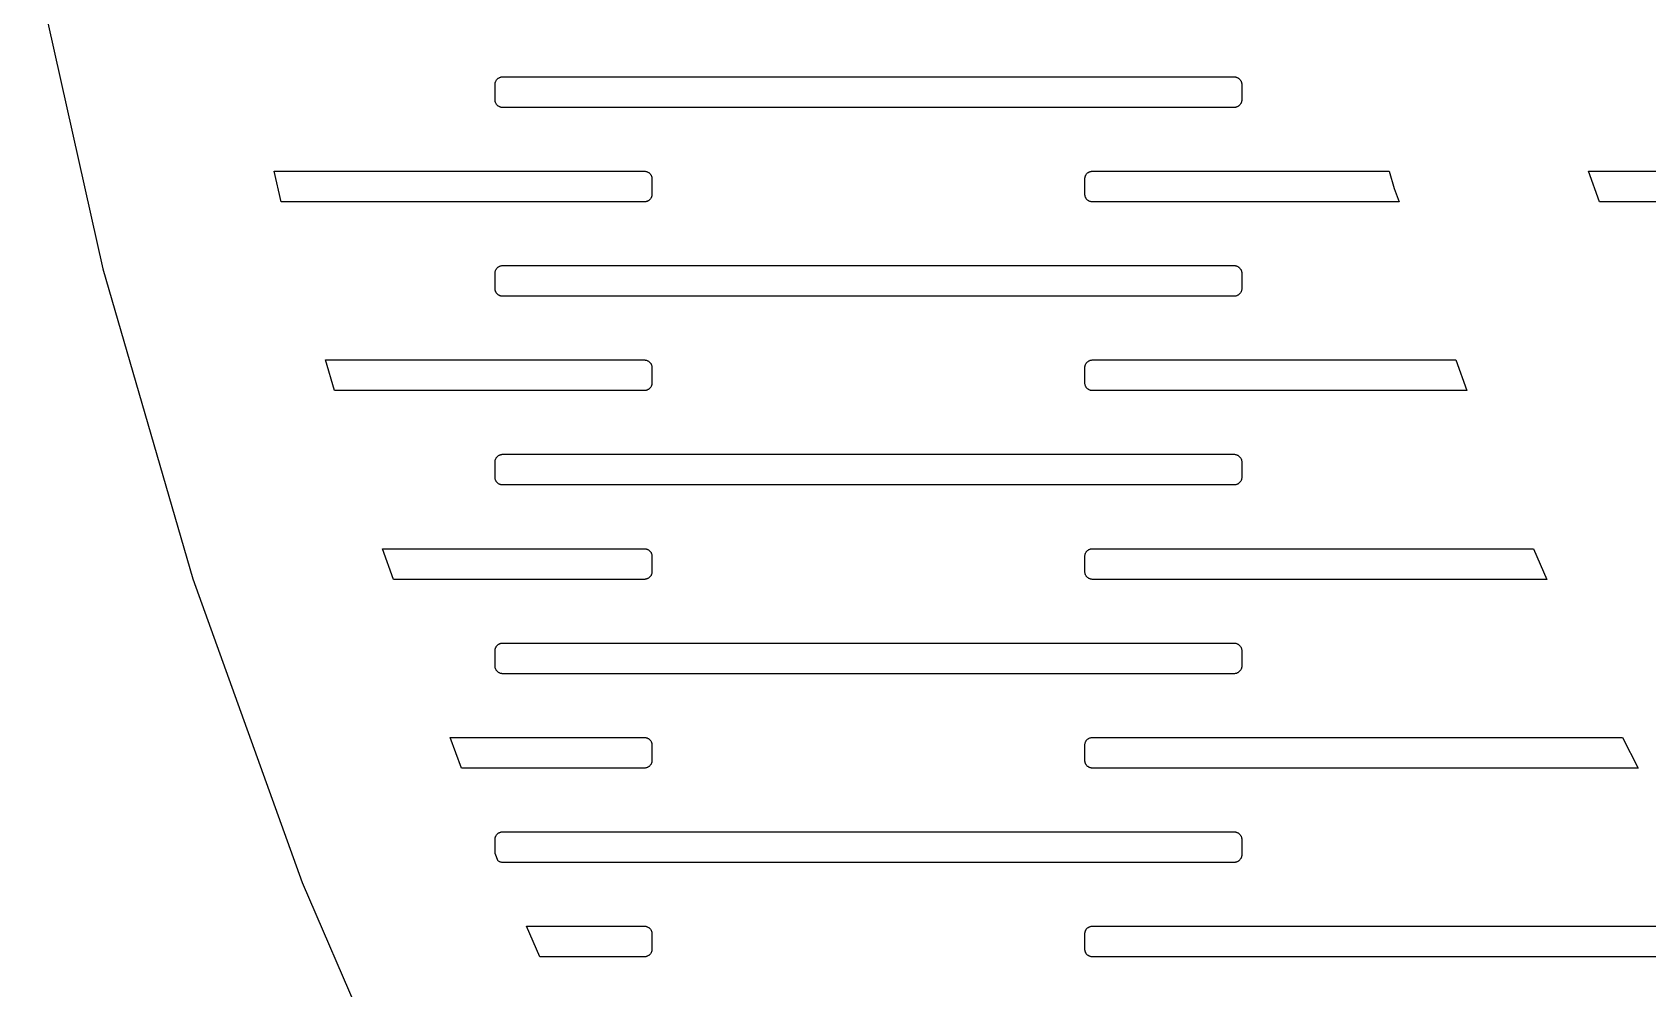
# Model space of a CAD drawing. Header units: metres. Extents: x -218 to 218, y -218 to 218.
# Drawn here: x -213.9 to -145.5, y -84.7 to -44.1 of the extents above; entities that cross this region are included whole.
import ezdxf

# ---------------------------------------------------------------- set-up
doc = ezdxf.new("R2010")
doc.units = ezdxf.units.M

msp = doc.modelspace()

# ---------------------------------------------------------------- linework, layer by layer
for p, q in [((-213.939, -40.8111), (-210.955, -54.164)), ((-194.322, -46.3268), (-194.32, -46.3065)), ((-194.322, -46.3472), (-194.322, -46.3268)), ((-194.322, -46.9972), (-194.322, -46.3472)), ((-194.32, -46.3065), (-194.316, -46.2863)), ((-194.316, -46.2863), (-194.312, -46.2664)), ((-194.312, -46.2664), (-194.306, -46.2468)), ((-194.306, -46.2468), (-194.299, -46.2276)), ((-194.299, -46.2276), (-194.291, -46.2088)), ((-194.291, -46.2088), (-194.282, -46.1906)), ((-194.282, -46.1906), (-194.272, -46.173)), ((-194.272, -46.173), (-194.26, -46.1562)), ((-194.26, -46.1562), (-194.248, -46.14)), ((-194.248, -46.14), (-194.234, -46.1247)), ((-194.234, -46.1247), (-194.22, -46.1103)), ((-194.22, -46.1103), (-194.204, -46.0968)), ((-194.204, -46.0968), (-194.188, -46.0843)), ((-194.188, -46.0843), (-194.171, -46.0728)), ((-194.171, -46.0728), (-194.154, -46.0624)), ((-194.154, -46.0624), (-194.136, -46.0531)), ((-194.136, -46.0531), (-194.117, -46.045)), ((-194.117, -46.045), (-194.098, -46.0381)), ((-194.098, -46.0381), (-194.078, -46.0324)), ((-194.078, -46.0324), (-194.058, -46.028)), ((-194.058, -46.028), (-194.038, -46.0248)), ((-194.038, -46.0248), (-194.018, -46.0228)), ((-194.018, -46.0228), (-193.997, -46.0222)), ((-193.997, -46.0222), (-162.997, -46.0222)), ((-162.997, -46.0222), (-162.977, -46.0228)), ((-162.977, -46.0228), (-162.956, -46.0248)), ((-162.956, -46.0248), (-162.936, -46.028)), ((-162.936, -46.028), (-162.916, -46.0324)), ((-162.916, -46.0324), (-162.897, -46.0381)), ((-162.897, -46.0381), (-162.878, -46.045)), ((-162.878, -46.045), (-162.859, -46.0531)), ((-162.859, -46.0531), (-162.841, -46.0624)), ((-162.841, -46.0624), (-162.823, -46.0728)), ((-162.823, -46.0728), (-162.806, -46.0843)), ((-162.806, -46.0843), (-162.79, -46.0968)), ((-162.79, -46.0968), (-162.775, -46.1103)), ((-162.775, -46.1103), (-162.76, -46.1247)), ((-162.76, -46.1247), (-162.747, -46.14)), ((-162.747, -46.14), (-162.734, -46.1562)), ((-162.734, -46.1562), (-162.723, -46.173)), ((-162.723, -46.173), (-162.712, -46.1906)), ((-162.712, -46.1906), (-162.703, -46.2088)), ((-162.703, -46.2088), (-162.695, -46.2276)), ((-162.695, -46.2276), (-162.688, -46.2468)), ((-162.688, -46.2468), (-162.682, -46.2664)), ((-162.682, -46.2664), (-162.678, -46.2863)), ((-162.678, -46.2863), (-162.675, -46.3065)), ((-162.675, -46.3065), (-162.673, -46.3268)), ((-162.673, -46.3268), (-162.672, -46.3472)), ((-162.672, -46.3472), (-162.672, -46.9972)), ((-194.322, -47.0176), (-194.322, -46.9972)), ((-194.32, -47.0379), (-194.322, -47.0176)), ((-194.316, -47.0581), (-194.32, -47.0379)), ((-194.312, -47.078), (-194.316, -47.0581)), ((-194.306, -47.0976), (-194.312, -47.078)), ((-194.299, -47.1168), (-194.306, -47.0976)), ((-194.291, -47.1356), (-194.299, -47.1168)), ((-194.282, -47.1538), (-194.291, -47.1356)), ((-194.272, -47.1713), (-194.282, -47.1538)), ((-194.26, -47.1882), (-194.272, -47.1713)), ((-194.248, -47.2044), (-194.26, -47.1882)), ((-194.234, -47.2197), (-194.248, -47.2044)), ((-194.22, -47.2341), (-194.234, -47.2197)), ((-194.204, -47.2476), (-194.22, -47.2341)), ((-194.188, -47.2601), (-194.204, -47.2476)), ((-162.79, -47.2476), (-162.806, -47.2601)), ((-162.775, -47.2341), (-162.79, -47.2476)), ((-162.76, -47.2197), (-162.775, -47.2341)), ((-162.747, -47.2044), (-162.76, -47.2197)), ((-162.734, -47.1882), (-162.747, -47.2044)), ((-162.723, -47.1713), (-162.734, -47.1882)), ((-162.712, -47.1538), (-162.723, -47.1713)), ((-162.703, -47.1356), (-162.712, -47.1538)), ((-162.695, -47.1168), (-162.703, -47.1356)), ((-162.688, -47.0976), (-162.695, -47.1168)), ((-162.682, -47.078), (-162.688, -47.0976)), ((-162.678, -47.0581), (-162.682, -47.078)), ((-162.675, -47.0379), (-162.678, -47.0581)), ((-162.673, -47.0176), (-162.675, -47.0379)), ((-162.672, -46.9972), (-162.673, -47.0176)), ((-194.171, -47.2716), (-194.188, -47.2601)), ((-194.154, -47.282), (-194.171, -47.2716)), ((-194.136, -47.2913), (-194.154, -47.282)), ((-194.117, -47.2994), (-194.136, -47.2913)), ((-194.098, -47.3063), (-194.117, -47.2994)), ((-194.078, -47.312), (-194.098, -47.3063)), ((-194.058, -47.3164), (-194.078, -47.312)), ((-194.038, -47.3196), (-194.058, -47.3164)), ((-194.018, -47.3215), (-194.038, -47.3196)), ((-193.997, -47.3222), (-194.018, -47.3215)), ((-162.997, -47.3222), (-193.997, -47.3222)), ((-162.977, -47.3215), (-162.997, -47.3222)), ((-162.956, -47.3196), (-162.977, -47.3215)), ((-162.936, -47.3164), (-162.956, -47.3196)), ((-162.916, -47.312), (-162.936, -47.3164)), ((-162.897, -47.3063), (-162.916, -47.312)), ((-162.878, -47.2994), (-162.897, -47.3063)), ((-162.859, -47.2913), (-162.878, -47.2994)), ((-162.841, -47.282), (-162.859, -47.2913)), ((-162.823, -47.2716), (-162.841, -47.282)), ((-162.806, -47.2601), (-162.823, -47.2716)), ((-203.397, -51.3222), (-203.687, -50.0222)), ((-203.687, -50.0222), (-187.997, -50.0222)), ((-187.997, -50.0222), (-187.977, -50.0228)), ((-187.977, -50.0228), (-187.956, -50.0248)), ((-187.956, -50.0248), (-187.936, -50.028)), ((-187.936, -50.028), (-187.916, -50.0324)), ((-187.916, -50.0324), (-187.897, -50.0381)), ((-187.897, -50.0381), (-187.878, -50.045)), ((-187.878, -50.045), (-187.859, -50.0531)), ((-187.859, -50.0531), (-187.841, -50.0624)), ((-187.841, -50.0624), (-187.823, -50.0728)), ((-187.823, -50.0728), (-187.806, -50.0843)), ((-187.806, -50.0843), (-187.79, -50.0968)), ((-187.79, -50.0968), (-187.775, -50.1103)), ((-187.775, -50.1103), (-187.76, -50.1247)), ((-187.76, -50.1247), (-187.747, -50.14)), ((-187.747, -50.14), (-187.734, -50.1562)), ((-187.734, -50.1562), (-187.723, -50.173)), ((-187.723, -50.173), (-187.712, -50.1906)), ((-187.712, -50.1906), (-187.703, -50.2088)), ((-187.703, -50.2088), (-187.695, -50.2276)), ((-187.695, -50.2276), (-187.688, -50.2468)), ((-187.688, -50.2468), (-187.682, -50.2664)), ((-187.682, -50.2664), (-187.678, -50.2863)), ((-187.678, -50.2863), (-187.675, -50.3065)), ((-187.675, -50.3065), (-187.673, -50.3268)), ((-187.673, -50.3268), (-187.672, -50.3472)), ((-187.672, -50.3472), (-187.672, -50.9972)), ((-169.322, -50.3268), (-169.32, -50.3065)), ((-169.322, -50.3472), (-169.322, -50.3268)), ((-169.322, -50.9972), (-169.322, -50.3472)), ((-169.32, -50.3065), (-169.316, -50.2863)), ((-169.316, -50.2863), (-169.312, -50.2664)), ((-169.312, -50.2664), (-169.306, -50.2468)), ((-169.306, -50.2468), (-169.299, -50.2276)), ((-169.299, -50.2276), (-169.291, -50.2088)), ((-169.291, -50.2088), (-169.282, -50.1906)), ((-169.282, -50.1906), (-169.272, -50.173)), ((-169.272, -50.173), (-169.26, -50.1562)), ((-169.26, -50.1562), (-169.248, -50.14)), ((-169.248, -50.14), (-169.234, -50.1247)), ((-169.234, -50.1247), (-169.22, -50.1103)), ((-169.22, -50.1103), (-169.204, -50.0968)), ((-169.204, -50.0968), (-169.188, -50.0843)), ((-169.188, -50.0843), (-169.171, -50.0728)), ((-169.171, -50.0728), (-169.154, -50.0624)), ((-169.154, -50.0624), (-169.136, -50.0531)), ((-169.136, -50.0531), (-169.117, -50.045)), ((-169.117, -50.045), (-169.098, -50.0381)), ((-169.098, -50.0381), (-169.078, -50.0324)), ((-169.078, -50.0324), (-169.058, -50.028)), ((-169.058, -50.028), (-169.038, -50.0248)), ((-169.038, -50.0248), (-169.018, -50.0228)), ((-169.018, -50.0228), (-168.997, -50.0222)), ((-168.997, -50.0222), (-156.422, -50.0222)), ((-156.422, -50.0222), (-156.209, -50.7554)), ((-147.507, -51.3222), (-147.975, -50.0222)), ((-147.975, -50.0222), (-137.997, -50.0222)), ((-187.997, -51.3222), (-203.397, -51.3222)), ((-187.977, -51.3215), (-187.997, -51.3222)), ((-187.956, -51.3196), (-187.977, -51.3215)), ((-187.936, -51.3164), (-187.956, -51.3196)), ((-187.916, -51.312), (-187.936, -51.3164)), ((-187.897, -51.3063), (-187.916, -51.312)), ((-187.878, -51.2994), (-187.897, -51.3063)), ((-187.859, -51.2913), (-187.878, -51.2994)), ((-187.841, -51.282), (-187.859, -51.2913)), ((-187.823, -51.2716), (-187.841, -51.282)), ((-187.806, -51.2601), (-187.823, -51.2716)), ((-187.79, -51.2476), (-187.806, -51.2601)), ((-187.775, -51.2341), (-187.79, -51.2476)), ((-187.76, -51.2197), (-187.775, -51.2341)), ((-187.747, -51.2044), (-187.76, -51.2197)), ((-187.734, -51.1882), (-187.747, -51.2044)), ((-187.723, -51.1713), (-187.734, -51.1882)), ((-187.712, -51.1538), (-187.723, -51.1713)), ((-187.703, -51.1356), (-187.712, -51.1538)), ((-187.695, -51.1168), (-187.703, -51.1356)), ((-187.688, -51.0976), (-187.695, -51.1168)), ((-187.682, -51.078), (-187.688, -51.0976)), ((-187.678, -51.0581), (-187.682, -51.078)), ((-187.675, -51.0379), (-187.678, -51.0581)), ((-187.673, -51.0176), (-187.675, -51.0379)), ((-187.672, -50.9972), (-187.673, -51.0176)), ((-169.322, -51.0176), (-169.322, -50.9972)), ((-169.32, -51.0379), (-169.322, -51.0176)), ((-169.316, -51.0581), (-169.32, -51.0379)), ((-169.312, -51.078), (-169.316, -51.0581)), ((-169.306, -51.0976), (-169.312, -51.078)), ((-169.299, -51.1168), (-169.306, -51.0976)), ((-169.291, -51.1356), (-169.299, -51.1168)), ((-169.282, -51.1538), (-169.291, -51.1356)), ((-169.272, -51.1713), (-169.282, -51.1538)), ((-169.26, -51.1882), (-169.272, -51.1713)), ((-169.248, -51.2044), (-169.26, -51.1882)), ((-169.234, -51.2197), (-169.248, -51.2044)), ((-169.22, -51.2341), (-169.234, -51.2197)), ((-169.204, -51.2476), (-169.22, -51.2341)), ((-169.188, -51.2601), (-169.204, -51.2476)), ((-169.171, -51.2716), (-169.188, -51.2601)), ((-169.154, -51.282), (-169.171, -51.2716)), ((-169.136, -51.2913), (-169.154, -51.282)), ((-169.117, -51.2994), (-169.136, -51.2913)), ((-169.098, -51.3063), (-169.117, -51.2994)), ((-169.078, -51.312), (-169.098, -51.3063)), ((-169.058, -51.3164), (-169.078, -51.312)), ((-169.038, -51.3196), (-169.058, -51.3164)), ((-169.018, -51.3215), (-169.038, -51.3196)), ((-168.997, -51.3222), (-169.018, -51.3215)), ((-156.005, -51.3222), (-168.997, -51.3222)), ((-156.209, -50.7554), (-156.005, -51.3222)), ((-137.997, -51.3222), (-147.507, -51.3222)), ((-194.204, -54.0968), (-194.188, -54.0843)), ((-194.188, -54.0843), (-194.171, -54.0728)), ((-194.171, -54.0728), (-194.154, -54.0624)), ((-194.154, -54.0624), (-194.136, -54.0531)), ((-194.136, -54.0531), (-194.117, -54.045)), ((-194.117, -54.045), (-194.098, -54.0381)), ((-194.098, -54.0381), (-194.078, -54.0324)), ((-194.078, -54.0324), (-194.058, -54.028)), ((-194.058, -54.028), (-194.038, -54.0248)), ((-194.038, -54.0248), (-194.018, -54.0228)), ((-194.018, -54.0228), (-193.997, -54.0222)), ((-193.997, -54.0222), (-162.997, -54.0222)), ((-162.997, -54.0222), (-162.977, -54.0228)), ((-162.977, -54.0228), (-162.956, -54.0248)), ((-162.956, -54.0248), (-162.936, -54.028)), ((-162.936, -54.028), (-162.916, -54.0324)), ((-162.916, -54.0324), (-162.897, -54.0381)), ((-162.897, -54.0381), (-162.878, -54.045)), ((-162.878, -54.045), (-162.859, -54.0531)), ((-162.859, -54.0531), (-162.841, -54.0624)), ((-162.841, -54.0624), (-162.823, -54.0728)), ((-162.823, -54.0728), (-162.806, -54.0843)), ((-162.806, -54.0843), (-162.79, -54.0968)), ((-210.955, -54.164), (-207.137, -67.303)), ((-194.322, -54.3268), (-194.32, -54.3065)), ((-194.322, -54.3472), (-194.322, -54.3268)), ((-194.322, -54.9972), (-194.322, -54.3472)), ((-194.32, -54.3065), (-194.316, -54.2863)), ((-194.316, -54.2863), (-194.312, -54.2664)), ((-194.312, -54.2664), (-194.306, -54.2468)), ((-194.306, -54.2468), (-194.299, -54.2276)), ((-194.299, -54.2276), (-194.291, -54.2088)), ((-194.291, -54.2088), (-194.282, -54.1906)), ((-194.282, -54.1906), (-194.272, -54.173)), ((-194.272, -54.173), (-194.26, -54.1562)), ((-194.26, -54.1562), (-194.248, -54.14)), ((-194.248, -54.14), (-194.234, -54.1247)), ((-194.234, -54.1247), (-194.22, -54.1103)), ((-194.22, -54.1103), (-194.204, -54.0968)), ((-162.79, -54.0968), (-162.775, -54.1103)), ((-162.775, -54.1103), (-162.76, -54.1247)), ((-162.76, -54.1247), (-162.747, -54.14)), ((-162.747, -54.14), (-162.734, -54.1562)), ((-162.734, -54.1562), (-162.723, -54.173)), ((-162.723, -54.173), (-162.712, -54.1906)), ((-162.712, -54.1906), (-162.703, -54.2088)), ((-162.703, -54.2088), (-162.695, -54.2276)), ((-162.695, -54.2276), (-162.688, -54.2468)), ((-162.688, -54.2468), (-162.682, -54.2664)), ((-162.682, -54.2664), (-162.678, -54.2863)), ((-162.678, -54.2863), (-162.675, -54.3065)), ((-162.675, -54.3065), (-162.673, -54.3268)), ((-162.673, -54.3268), (-162.672, -54.3472)), ((-162.672, -54.3472), (-162.672, -54.9972)), ((-194.322, -55.0176), (-194.322, -54.9972)), ((-194.32, -55.0379), (-194.322, -55.0176)), ((-194.316, -55.0581), (-194.32, -55.0379)), ((-194.312, -55.078), (-194.316, -55.0581)), ((-194.306, -55.0976), (-194.312, -55.078)), ((-194.299, -55.1168), (-194.306, -55.0976)), ((-194.291, -55.1356), (-194.299, -55.1168)), ((-194.282, -55.1538), (-194.291, -55.1356)), ((-194.272, -55.1713), (-194.282, -55.1538)), ((-194.26, -55.1882), (-194.272, -55.1713)), ((-194.248, -55.2044), (-194.26, -55.1882)), ((-194.234, -55.2197), (-194.248, -55.2044)), ((-194.22, -55.2341), (-194.234, -55.2197)), ((-194.204, -55.2476), (-194.22, -55.2341)), ((-194.188, -55.2601), (-194.204, -55.2476)), ((-194.171, -55.2716), (-194.188, -55.2601)), ((-194.154, -55.282), (-194.171, -55.2716)), ((-194.136, -55.2913), (-194.154, -55.282)), ((-194.117, -55.2994), (-194.136, -55.2913)), ((-194.098, -55.3063), (-194.117, -55.2994)), ((-194.078, -55.312), (-194.098, -55.3063)), ((-194.058, -55.3164), (-194.078, -55.312)), ((-194.038, -55.3196), (-194.058, -55.3164)), ((-194.018, -55.3215), (-194.038, -55.3196)), ((-193.997, -55.3222), (-194.018, -55.3215)), ((-162.997, -55.3222), (-193.997, -55.3222)), ((-162.977, -55.3215), (-162.997, -55.3222)), ((-162.956, -55.3196), (-162.977, -55.3215)), ((-162.936, -55.3164), (-162.956, -55.3196)), ((-162.916, -55.312), (-162.936, -55.3164)), ((-162.897, -55.3063), (-162.916, -55.312)), ((-162.878, -55.2994), (-162.897, -55.3063)), ((-162.859, -55.2913), (-162.878, -55.2994)), ((-162.841, -55.282), (-162.859, -55.2913)), ((-162.823, -55.2716), (-162.841, -55.282)), ((-162.806, -55.2601), (-162.823, -55.2716)), ((-162.79, -55.2476), (-162.806, -55.2601)), ((-162.775, -55.2341), (-162.79, -55.2476)), ((-162.76, -55.2197), (-162.775, -55.2341)), ((-162.747, -55.2044), (-162.76, -55.2197)), ((-162.734, -55.1882), (-162.747, -55.2044)), ((-162.723, -55.1713), (-162.734, -55.1882)), ((-162.712, -55.1538), (-162.723, -55.1713)), ((-162.703, -55.1356), (-162.712, -55.1538)), ((-162.695, -55.1168), (-162.703, -55.1356)), ((-162.688, -55.0976), (-162.695, -55.1168)), ((-162.682, -55.078), (-162.688, -55.0976)), ((-162.678, -55.0581), (-162.682, -55.078)), ((-162.675, -55.0379), (-162.678, -55.0581)), ((-162.673, -55.0176), (-162.675, -55.0379)), ((-162.672, -54.9972), (-162.673, -55.0176)), ((-201.129, -59.3222), (-201.507, -58.0222)), ((-201.507, -58.0222), (-187.997, -58.0222)), ((-187.997, -58.0222), (-187.977, -58.0228)), ((-187.977, -58.0228), (-187.956, -58.0248)), ((-187.956, -58.0248), (-187.936, -58.028)), ((-187.936, -58.028), (-187.916, -58.0324)), ((-187.916, -58.0324), (-187.897, -58.0381)), ((-187.897, -58.0381), (-187.878, -58.045)), ((-187.878, -58.045), (-187.859, -58.0531)), ((-187.859, -58.0531), (-187.841, -58.0624)), ((-187.841, -58.0624), (-187.823, -58.0728)), ((-187.823, -58.0728), (-187.806, -58.0843)), ((-187.806, -58.0843), (-187.79, -58.0968)), ((-187.79, -58.0968), (-187.775, -58.1103)), ((-187.775, -58.1103), (-187.76, -58.1247)), ((-187.76, -58.1247), (-187.747, -58.14)), ((-187.747, -58.14), (-187.734, -58.1562)), ((-187.734, -58.1562), (-187.723, -58.173)), ((-187.723, -58.173), (-187.712, -58.1906)), ((-187.712, -58.1906), (-187.703, -58.2088)), ((-169.291, -58.2088), (-169.282, -58.1906)), ((-169.282, -58.1906), (-169.272, -58.173)), ((-169.272, -58.173), (-169.26, -58.1562)), ((-169.26, -58.1562), (-169.248, -58.14)), ((-169.248, -58.14), (-169.234, -58.1247)), ((-169.234, -58.1247), (-169.22, -58.1103)), ((-169.22, -58.1103), (-169.204, -58.0968)), ((-169.204, -58.0968), (-169.188, -58.0843)), ((-169.188, -58.0843), (-169.171, -58.0728)), ((-169.171, -58.0728), (-169.154, -58.0624)), ((-169.154, -58.0624), (-169.136, -58.0531)), ((-169.136, -58.0531), (-169.117, -58.045)), ((-169.117, -58.045), (-169.098, -58.0381)), ((-169.098, -58.0381), (-169.078, -58.0324)), ((-169.078, -58.0324), (-169.058, -58.028)), ((-169.058, -58.028), (-169.038, -58.0248)), ((-169.038, -58.0248), (-169.018, -58.0228)), ((-169.018, -58.0228), (-168.997, -58.0222)), ((-168.997, -58.0222), (-153.593, -58.0222)), ((-153.593, -58.0222), (-153.125, -59.3222)), ((-187.703, -58.2088), (-187.695, -58.2276)), ((-187.695, -58.2276), (-187.688, -58.2468)), ((-187.688, -58.2468), (-187.682, -58.2664)), ((-187.682, -58.2664), (-187.678, -58.2863)), ((-187.678, -58.2863), (-187.675, -58.3065)), ((-187.675, -58.3065), (-187.673, -58.3268)), ((-187.673, -58.3268), (-187.672, -58.3472)), ((-187.672, -58.3472), (-187.672, -58.9972)), ((-169.322, -58.3268), (-169.32, -58.3065)), ((-169.322, -58.3472), (-169.322, -58.3268)), ((-169.322, -58.9972), (-169.322, -58.3472)), ((-169.32, -58.3065), (-169.316, -58.2863)), ((-169.316, -58.2863), (-169.312, -58.2664)), ((-169.312, -58.2664), (-169.306, -58.2468)), ((-169.306, -58.2468), (-169.299, -58.2276)), ((-169.299, -58.2276), (-169.291, -58.2088)), ((-187.997, -59.3222), (-201.129, -59.3222)), ((-187.977, -59.3215), (-187.997, -59.3222)), ((-187.956, -59.3196), (-187.977, -59.3215)), ((-187.936, -59.3164), (-187.956, -59.3196)), ((-187.916, -59.312), (-187.936, -59.3164)), ((-187.897, -59.3063), (-187.916, -59.312)), ((-187.878, -59.2994), (-187.897, -59.3063)), ((-187.859, -59.2913), (-187.878, -59.2994)), ((-187.841, -59.282), (-187.859, -59.2913)), ((-187.823, -59.2716), (-187.841, -59.282)), ((-187.806, -59.2601), (-187.823, -59.2716)), ((-187.79, -59.2476), (-187.806, -59.2601)), ((-187.775, -59.2341), (-187.79, -59.2476)), ((-187.76, -59.2197), (-187.775, -59.2341)), ((-187.747, -59.2044), (-187.76, -59.2197)), ((-187.734, -59.1882), (-187.747, -59.2044)), ((-187.723, -59.1713), (-187.734, -59.1882)), ((-187.712, -59.1538), (-187.723, -59.1713)), ((-187.703, -59.1356), (-187.712, -59.1538)), ((-187.695, -59.1168), (-187.703, -59.1356)), ((-187.688, -59.0976), (-187.695, -59.1168)), ((-187.682, -59.078), (-187.688, -59.0976)), ((-187.678, -59.0581), (-187.682, -59.078)), ((-187.675, -59.0379), (-187.678, -59.0581)), ((-187.673, -59.0176), (-187.675, -59.0379)), ((-187.672, -58.9972), (-187.673, -59.0176)), ((-169.322, -59.0176), (-169.322, -58.9972)), ((-169.32, -59.0379), (-169.322, -59.0176)), ((-169.316, -59.0581), (-169.32, -59.0379)), ((-169.312, -59.078), (-169.316, -59.0581)), ((-169.306, -59.0976), (-169.312, -59.078)), ((-169.299, -59.1168), (-169.306, -59.0976)), ((-169.291, -59.1356), (-169.299, -59.1168)), ((-169.282, -59.1538), (-169.291, -59.1356)), ((-169.272, -59.1713), (-169.282, -59.1538)), ((-169.26, -59.1882), (-169.272, -59.1713)), ((-169.248, -59.2044), (-169.26, -59.1882)), ((-169.234, -59.2197), (-169.248, -59.2044)), ((-169.22, -59.2341), (-169.234, -59.2197)), ((-169.204, -59.2476), (-169.22, -59.2341)), ((-169.188, -59.2601), (-169.204, -59.2476)), ((-169.171, -59.2716), (-169.188, -59.2601)), ((-169.154, -59.282), (-169.171, -59.2716)), ((-169.136, -59.2913), (-169.154, -59.282)), ((-169.117, -59.2994), (-169.136, -59.2913)), ((-169.098, -59.3063), (-169.117, -59.2994)), ((-169.078, -59.312), (-169.098, -59.3063)), ((-169.058, -59.3164), (-169.078, -59.312)), ((-169.038, -59.3196), (-169.058, -59.3164)), ((-169.018, -59.3215), (-169.038, -59.3196)), ((-168.997, -59.3222), (-169.018, -59.3215)), ((-153.125, -59.3222), (-168.997, -59.3222)), ((-194.322, -62.3268), (-194.32, -62.3065)), ((-194.32, -62.3065), (-194.316, -62.2863)), ((-194.316, -62.2863), (-194.312, -62.2664)), ((-194.312, -62.2664), (-194.306, -62.2468)), ((-194.306, -62.2468), (-194.299, -62.2276)), ((-194.299, -62.2276), (-194.291, -62.2088)), ((-194.291, -62.2088), (-194.282, -62.1906)), ((-194.282, -62.1906), (-194.272, -62.173)), ((-194.272, -62.173), (-194.26, -62.1562)), ((-194.26, -62.1562), (-194.248, -62.14)), ((-194.248, -62.14), (-194.234, -62.1247)), ((-194.234, -62.1247), (-194.22, -62.1103)), ((-194.22, -62.1103), (-194.204, -62.0968)), ((-194.204, -62.0968), (-194.188, -62.0843)), ((-194.188, -62.0843), (-194.171, -62.0728)), ((-194.171, -62.0728), (-194.154, -62.0624)), ((-194.154, -62.0624), (-194.136, -62.0531)), ((-194.136, -62.0531), (-194.117, -62.045)), ((-194.117, -62.045), (-194.098, -62.0381)), ((-194.098, -62.0381), (-194.078, -62.0324)), ((-194.078, -62.0324), (-194.058, -62.028)), ((-194.058, -62.028), (-194.038, -62.0248)), ((-194.038, -62.0248), (-194.018, -62.0228)), ((-194.018, -62.0228), (-193.997, -62.0222)), ((-193.997, -62.0222), (-162.997, -62.0222)), ((-162.997, -62.0222), (-162.977, -62.0228)), ((-162.977, -62.0228), (-162.956, -62.0248)), ((-162.956, -62.0248), (-162.936, -62.028)), ((-162.936, -62.028), (-162.916, -62.0324)), ((-162.916, -62.0324), (-162.897, -62.0381)), ((-162.897, -62.0381), (-162.878, -62.045)), ((-162.878, -62.045), (-162.859, -62.0531)), ((-162.859, -62.0531), (-162.841, -62.0624)), ((-162.841, -62.0624), (-162.823, -62.0728)), ((-162.823, -62.0728), (-162.806, -62.0843)), ((-162.806, -62.0843), (-162.79, -62.0968)), ((-162.79, -62.0968), (-162.775, -62.1103)), ((-162.775, -62.1103), (-162.76, -62.1247)), ((-162.76, -62.1247), (-162.747, -62.14)), ((-162.747, -62.14), (-162.734, -62.1562)), ((-162.734, -62.1562), (-162.723, -62.173)), ((-162.723, -62.173), (-162.712, -62.1906)), ((-162.712, -62.1906), (-162.703, -62.2088)), ((-162.703, -62.2088), (-162.695, -62.2276)), ((-162.695, -62.2276), (-162.688, -62.2468)), ((-162.688, -62.2468), (-162.682, -62.2664)), ((-162.682, -62.2664), (-162.678, -62.2863)), ((-162.678, -62.2863), (-162.675, -62.3065)), ((-162.675, -62.3065), (-162.673, -62.3268)), ((-194.322, -62.3472), (-194.322, -62.3268)), ((-194.322, -62.9972), (-194.322, -62.3472)), ((-162.673, -62.3268), (-162.672, -62.3472)), ((-162.672, -62.3472), (-162.672, -62.9972)), ((-194.322, -63.0176), (-194.322, -62.9972)), ((-194.32, -63.0379), (-194.322, -63.0176)), ((-194.316, -63.0581), (-194.32, -63.0379)), ((-194.312, -63.078), (-194.316, -63.0581)), ((-194.306, -63.0976), (-194.312, -63.078)), ((-194.299, -63.1168), (-194.306, -63.0976)), ((-194.291, -63.1356), (-194.299, -63.1168)), ((-194.282, -63.1538), (-194.291, -63.1356)), ((-194.272, -63.1713), (-194.282, -63.1538)), ((-194.26, -63.1882), (-194.272, -63.1713)), ((-194.248, -63.2044), (-194.26, -63.1882)), ((-194.234, -63.2197), (-194.248, -63.2044)), ((-194.22, -63.2341), (-194.234, -63.2197)), ((-194.204, -63.2476), (-194.22, -63.2341)), ((-194.188, -63.2601), (-194.204, -63.2476)), ((-194.171, -63.2716), (-194.188, -63.2601)), ((-194.154, -63.282), (-194.171, -63.2716)), ((-194.136, -63.2913), (-194.154, -63.282)), ((-194.117, -63.2994), (-194.136, -63.2913)), ((-194.098, -63.3063), (-194.117, -63.2994)), ((-194.078, -63.312), (-194.098, -63.3063)), ((-194.058, -63.3164), (-194.078, -63.312)), ((-194.038, -63.3196), (-194.058, -63.3164)), ((-194.018, -63.3215), (-194.038, -63.3196)), ((-193.997, -63.3222), (-194.018, -63.3215)), ((-162.997, -63.3222), (-193.997, -63.3222)), ((-162.977, -63.3215), (-162.997, -63.3222)), ((-162.956, -63.3196), (-162.977, -63.3215)), ((-162.936, -63.3164), (-162.956, -63.3196)), ((-162.916, -63.312), (-162.936, -63.3164)), ((-162.897, -63.3063), (-162.916, -63.312)), ((-162.878, -63.2994), (-162.897, -63.3063)), ((-162.859, -63.2913), (-162.878, -63.2994)), ((-162.841, -63.282), (-162.859, -63.2913)), ((-162.823, -63.2716), (-162.841, -63.282)), ((-162.806, -63.2601), (-162.823, -63.2716)), ((-162.79, -63.2476), (-162.806, -63.2601)), ((-162.775, -63.2341), (-162.79, -63.2476)), ((-162.76, -63.2197), (-162.775, -63.2341)), ((-162.747, -63.2044), (-162.76, -63.2197)), ((-162.734, -63.1882), (-162.747, -63.2044)), ((-162.723, -63.1713), (-162.734, -63.1882)), ((-162.712, -63.1538), (-162.723, -63.1713)), ((-162.703, -63.1356), (-162.712, -63.1538)), ((-162.695, -63.1168), (-162.703, -63.1356)), ((-162.688, -63.0976), (-162.695, -63.1168)), ((-162.682, -63.078), (-162.688, -63.0976)), ((-162.678, -63.0581), (-162.682, -63.078)), ((-162.675, -63.0379), (-162.678, -63.0581)), ((-162.673, -63.0176), (-162.675, -63.0379)), ((-162.672, -62.9972), (-162.673, -63.0176)), ((-198.632, -67.3222), (-199.1, -66.0222)), ((-199.1, -66.0222), (-187.997, -66.0222)), ((-187.997, -66.0222), (-187.977, -66.0228)), ((-187.977, -66.0228), (-187.956, -66.0248)), ((-187.956, -66.0248), (-187.936, -66.028)), ((-187.936, -66.028), (-187.916, -66.0324)), ((-187.916, -66.0324), (-187.897, -66.0381)), ((-187.897, -66.0381), (-187.878, -66.045)), ((-187.878, -66.045), (-187.859, -66.0531)), ((-187.859, -66.0531), (-187.841, -66.0624)), ((-187.841, -66.0624), (-187.823, -66.0728)), ((-187.823, -66.0728), (-187.806, -66.0843)), ((-187.806, -66.0843), (-187.79, -66.0968)), ((-187.79, -66.0968), (-187.775, -66.1103)), ((-187.775, -66.1103), (-187.76, -66.1247)), ((-187.76, -66.1247), (-187.747, -66.14)), ((-187.747, -66.14), (-187.734, -66.1562)), ((-187.734, -66.1562), (-187.723, -66.173)), ((-187.723, -66.173), (-187.712, -66.1906)), ((-187.712, -66.1906), (-187.703, -66.2088)), ((-187.703, -66.2088), (-187.695, -66.2276)), ((-187.695, -66.2276), (-187.688, -66.2468)), ((-187.688, -66.2468), (-187.682, -66.2664)), ((-187.682, -66.2664), (-187.678, -66.2863)), ((-187.678, -66.2863), (-187.675, -66.3065)), ((-187.675, -66.3065), (-187.673, -66.3268)), ((-187.673, -66.3268), (-187.672, -66.3472)), ((-187.672, -66.3472), (-187.672, -66.9972)), ((-169.322, -66.3268), (-169.32, -66.3065)), ((-169.322, -66.3472), (-169.322, -66.3268)), ((-169.322, -66.9972), (-169.322, -66.3472)), ((-169.32, -66.3065), (-169.316, -66.2863)), ((-169.316, -66.2863), (-169.312, -66.2664)), ((-169.312, -66.2664), (-169.306, -66.2468)), ((-169.306, -66.2468), (-169.299, -66.2276)), ((-169.299, -66.2276), (-169.291, -66.2088)), ((-169.291, -66.2088), (-169.282, -66.1906)), ((-169.282, -66.1906), (-169.272, -66.173)), ((-169.272, -66.173), (-169.26, -66.1562)), ((-169.26, -66.1562), (-169.248, -66.14)), ((-169.248, -66.14), (-169.234, -66.1247)), ((-169.234, -66.1247), (-169.22, -66.1103)), ((-169.22, -66.1103), (-169.204, -66.0968)), ((-169.204, -66.0968), (-169.188, -66.0843)), ((-169.188, -66.0843), (-169.171, -66.0728)), ((-169.171, -66.0728), (-169.154, -66.0624)), ((-169.154, -66.0624), (-169.136, -66.0531)), ((-169.136, -66.0531), (-169.117, -66.045)), ((-169.117, -66.045), (-169.098, -66.0381)), ((-169.098, -66.0381), (-169.078, -66.0324)), ((-169.078, -66.0324), (-169.058, -66.028)), ((-169.058, -66.028), (-169.038, -66.0248)), ((-169.038, -66.0248), (-169.018, -66.0228)), ((-169.018, -66.0228), (-168.997, -66.0222)), ((-168.997, -66.0222), (-150.308, -66.0222)), ((-150.308, -66.0222), (-149.746, -67.3222)), ((-187.688, -67.0976), (-187.695, -67.1168)), ((-187.682, -67.078), (-187.688, -67.0976)), ((-187.678, -67.0581), (-187.682, -67.078)), ((-187.675, -67.0379), (-187.678, -67.0581)), ((-187.673, -67.0176), (-187.675, -67.0379)), ((-187.672, -66.9972), (-187.673, -67.0176)), ((-169.322, -67.0176), (-169.322, -66.9972)), ((-169.32, -67.0379), (-169.322, -67.0176)), ((-169.316, -67.0581), (-169.32, -67.0379)), ((-169.312, -67.078), (-169.316, -67.0581)), ((-169.306, -67.0976), (-169.312, -67.078)), ((-169.299, -67.1168), (-169.306, -67.0976)), ((-207.137, -67.303), (-202.503, -80.1765)), ((-187.997, -67.3222), (-198.632, -67.3222)), ((-187.977, -67.3215), (-187.997, -67.3222)), ((-187.956, -67.3196), (-187.977, -67.3215)), ((-187.936, -67.3164), (-187.956, -67.3196)), ((-187.916, -67.312), (-187.936, -67.3164)), ((-187.897, -67.3063), (-187.916, -67.312)), ((-187.878, -67.2994), (-187.897, -67.3063)), ((-187.859, -67.2913), (-187.878, -67.2994)), ((-187.841, -67.282), (-187.859, -67.2913)), ((-187.823, -67.2716), (-187.841, -67.282)), ((-187.806, -67.2601), (-187.823, -67.2716)), ((-187.79, -67.2476), (-187.806, -67.2601)), ((-187.775, -67.2341), (-187.79, -67.2476)), ((-187.76, -67.2197), (-187.775, -67.2341)), ((-187.747, -67.2044), (-187.76, -67.2197)), ((-187.734, -67.1882), (-187.747, -67.2044)), ((-187.723, -67.1713), (-187.734, -67.1882)), ((-187.712, -67.1538), (-187.723, -67.1713)), ((-187.703, -67.1356), (-187.712, -67.1538)), ((-187.695, -67.1168), (-187.703, -67.1356)), ((-169.291, -67.1356), (-169.299, -67.1168)), ((-169.282, -67.1538), (-169.291, -67.1356)), ((-169.272, -67.1713), (-169.282, -67.1538)), ((-169.26, -67.1882), (-169.272, -67.1713)), ((-169.248, -67.2044), (-169.26, -67.1882)), ((-169.234, -67.2197), (-169.248, -67.2044)), ((-169.22, -67.2341), (-169.234, -67.2197)), ((-169.204, -67.2476), (-169.22, -67.2341)), ((-169.188, -67.2601), (-169.204, -67.2476)), ((-169.171, -67.2716), (-169.188, -67.2601)), ((-169.154, -67.282), (-169.171, -67.2716)), ((-169.136, -67.2913), (-169.154, -67.282)), ((-169.117, -67.2994), (-169.136, -67.2913)), ((-169.098, -67.3063), (-169.117, -67.2994)), ((-169.078, -67.312), (-169.098, -67.3063)), ((-169.058, -67.3164), (-169.078, -67.312)), ((-169.038, -67.3196), (-169.058, -67.3164)), ((-169.018, -67.3215), (-169.038, -67.3196)), ((-168.997, -67.3222), (-169.018, -67.3215)), ((-149.746, -67.3222), (-168.997, -67.3222)), ((-194.322, -70.3268), (-194.32, -70.3065)), ((-194.322, -70.3472), (-194.322, -70.3268)), ((-194.322, -70.9972), (-194.322, -70.3472)), ((-194.32, -70.3065), (-194.316, -70.2863)), ((-194.316, -70.2863), (-194.312, -70.2664)), ((-194.312, -70.2664), (-194.306, -70.2468)), ((-194.306, -70.2468), (-194.299, -70.2276)), ((-194.299, -70.2276), (-194.291, -70.2088)), ((-194.291, -70.2088), (-194.282, -70.1906)), ((-194.282, -70.1906), (-194.272, -70.173)), ((-194.272, -70.173), (-194.26, -70.1562)), ((-194.26, -70.1562), (-194.248, -70.14)), ((-194.248, -70.14), (-194.234, -70.1247)), ((-194.234, -70.1247), (-194.22, -70.1103)), ((-194.22, -70.1103), (-194.204, -70.0968)), ((-194.204, -70.0968), (-194.188, -70.0843)), ((-194.188, -70.0843), (-194.171, -70.0728)), ((-194.171, -70.0728), (-194.154, -70.0624)), ((-194.154, -70.0624), (-194.136, -70.0531)), ((-194.136, -70.0531), (-194.117, -70.045)), ((-194.117, -70.045), (-194.098, -70.0381)), ((-194.098, -70.0381), (-194.078, -70.0324)), ((-194.078, -70.0324), (-194.058, -70.028)), ((-194.058, -70.028), (-194.038, -70.0248)), ((-194.038, -70.0248), (-194.018, -70.0228)), ((-194.018, -70.0228), (-193.997, -70.0222)), ((-193.997, -70.0222), (-162.997, -70.0222)), ((-162.997, -70.0222), (-162.977, -70.0228)), ((-162.977, -70.0228), (-162.956, -70.0248)), ((-162.956, -70.0248), (-162.936, -70.028)), ((-162.936, -70.028), (-162.916, -70.0324)), ((-162.916, -70.0324), (-162.897, -70.0381)), ((-162.897, -70.0381), (-162.878, -70.045)), ((-162.878, -70.045), (-162.859, -70.0531)), ((-162.859, -70.0531), (-162.841, -70.0624)), ((-162.841, -70.0624), (-162.823, -70.0728)), ((-162.823, -70.0728), (-162.806, -70.0843)), ((-162.806, -70.0843), (-162.79, -70.0968)), ((-162.79, -70.0968), (-162.775, -70.1103)), ((-162.775, -70.1103), (-162.76, -70.1247)), ((-162.76, -70.1247), (-162.747, -70.14)), ((-162.747, -70.14), (-162.734, -70.1562)), ((-162.734, -70.1562), (-162.723, -70.173)), ((-162.723, -70.173), (-162.712, -70.1906)), ((-162.712, -70.1906), (-162.703, -70.2088)), ((-162.703, -70.2088), (-162.695, -70.2276)), ((-162.695, -70.2276), (-162.688, -70.2468)), ((-162.688, -70.2468), (-162.682, -70.2664)), ((-162.682, -70.2664), (-162.678, -70.2863)), ((-162.678, -70.2863), (-162.675, -70.3065)), ((-162.675, -70.3065), (-162.673, -70.3268)), ((-162.673, -70.3268), (-162.672, -70.3472)), ((-162.672, -70.3472), (-162.672, -70.9972)), ((-194.322, -71.0176), (-194.322, -70.9972)), ((-194.32, -71.0379), (-194.322, -71.0176)), ((-194.316, -71.0581), (-194.32, -71.0379)), ((-194.312, -71.078), (-194.316, -71.0581)), ((-194.306, -71.0976), (-194.312, -71.078)), ((-194.299, -71.1168), (-194.306, -71.0976)), ((-194.291, -71.1356), (-194.299, -71.1168)), ((-194.282, -71.1538), (-194.291, -71.1356)), ((-194.272, -71.1713), (-194.282, -71.1538)), ((-194.26, -71.1882), (-194.272, -71.1713)), ((-194.248, -71.2044), (-194.26, -71.1882)), ((-194.234, -71.2197), (-194.248, -71.2044)), ((-162.747, -71.2044), (-162.76, -71.2197)), ((-162.734, -71.1882), (-162.747, -71.2044)), ((-162.723, -71.1713), (-162.734, -71.1882)), ((-162.712, -71.1538), (-162.723, -71.1713)), ((-162.703, -71.1356), (-162.712, -71.1538)), ((-162.695, -71.1168), (-162.703, -71.1356)), ((-162.688, -71.0976), (-162.695, -71.1168)), ((-162.682, -71.078), (-162.688, -71.0976)), ((-162.678, -71.0581), (-162.682, -71.078)), ((-162.675, -71.0379), (-162.678, -71.0581)), ((-162.673, -71.0176), (-162.675, -71.0379)), ((-162.672, -70.9972), (-162.673, -71.0176)), ((-194.22, -71.2341), (-194.234, -71.2197)), ((-194.204, -71.2476), (-194.22, -71.2341)), ((-194.188, -71.2601), (-194.204, -71.2476)), ((-194.171, -71.2716), (-194.188, -71.2601)), ((-194.154, -71.282), (-194.171, -71.2716)), ((-194.136, -71.2913), (-194.154, -71.282)), ((-194.117, -71.2994), (-194.136, -71.2913)), ((-194.098, -71.3063), (-194.117, -71.2994)), ((-194.078, -71.312), (-194.098, -71.3063)), ((-194.058, -71.3164), (-194.078, -71.312)), ((-194.038, -71.3196), (-194.058, -71.3164)), ((-194.018, -71.3215), (-194.038, -71.3196)), ((-193.997, -71.3222), (-194.018, -71.3215)), ((-162.997, -71.3222), (-193.997, -71.3222)), ((-162.977, -71.3215), (-162.997, -71.3222)), ((-162.956, -71.3196), (-162.977, -71.3215)), ((-162.936, -71.3164), (-162.956, -71.3196)), ((-162.916, -71.312), (-162.936, -71.3164)), ((-162.897, -71.3063), (-162.916, -71.312)), ((-162.878, -71.2994), (-162.897, -71.3063)), ((-162.859, -71.2913), (-162.878, -71.2994)), ((-162.841, -71.282), (-162.859, -71.2913)), ((-162.823, -71.2716), (-162.841, -71.282)), ((-162.806, -71.2601), (-162.823, -71.2716)), ((-162.79, -71.2476), (-162.806, -71.2601)), ((-162.775, -71.2341), (-162.79, -71.2476)), ((-162.76, -71.2197), (-162.775, -71.2341)), ((-195.752, -75.3222), (-196.22, -74.0222)), ((-196.22, -74.0222), (-187.997, -74.0222)), ((-187.997, -74.0222), (-187.977, -74.0228)), ((-187.977, -74.0228), (-187.956, -74.0248)), ((-187.956, -74.0248), (-187.936, -74.028)), ((-187.936, -74.028), (-187.916, -74.0324)), ((-187.916, -74.0324), (-187.897, -74.0381)), ((-187.897, -74.0381), (-187.878, -74.045)), ((-187.878, -74.045), (-187.859, -74.0531)), ((-187.859, -74.0531), (-187.841, -74.0624)), ((-187.841, -74.0624), (-187.823, -74.0728)), ((-187.823, -74.0728), (-187.806, -74.0843)), ((-187.806, -74.0843), (-187.79, -74.0968)), ((-187.79, -74.0968), (-187.775, -74.1103)), ((-187.775, -74.1103), (-187.76, -74.1247)), ((-187.76, -74.1247), (-187.747, -74.14)), ((-187.747, -74.14), (-187.734, -74.1562)), ((-187.734, -74.1562), (-187.723, -74.173)), ((-187.723, -74.173), (-187.712, -74.1906)), ((-187.712, -74.1906), (-187.703, -74.2088)), ((-187.703, -74.2088), (-187.695, -74.2276)), ((-187.695, -74.2276), (-187.688, -74.2468)), ((-187.688, -74.2468), (-187.682, -74.2664)), ((-187.682, -74.2664), (-187.678, -74.2863)), ((-187.678, -74.2863), (-187.675, -74.3065)), ((-187.675, -74.3065), (-187.673, -74.3268)), ((-187.673, -74.3268), (-187.672, -74.3472)), ((-187.672, -74.3472), (-187.672, -74.9972)), ((-169.322, -74.3268), (-169.32, -74.3065)), ((-169.322, -74.3472), (-169.322, -74.3268)), ((-169.322, -74.9972), (-169.322, -74.3472)), ((-169.32, -74.3065), (-169.316, -74.2863)), ((-169.316, -74.2863), (-169.312, -74.2664)), ((-169.312, -74.2664), (-169.306, -74.2468)), ((-169.306, -74.2468), (-169.299, -74.2276)), ((-169.299, -74.2276), (-169.291, -74.2088)), ((-169.291, -74.2088), (-169.282, -74.1906)), ((-169.282, -74.1906), (-169.272, -74.173)), ((-169.272, -74.173), (-169.26, -74.1562)), ((-169.26, -74.1562), (-169.248, -74.14)), ((-169.248, -74.14), (-169.234, -74.1247)), ((-169.234, -74.1247), (-169.22, -74.1103)), ((-169.22, -74.1103), (-169.204, -74.0968)), ((-169.204, -74.0968), (-169.188, -74.0843)), ((-169.188, -74.0843), (-169.171, -74.0728)), ((-169.171, -74.0728), (-169.154, -74.0624)), ((-169.154, -74.0624), (-169.136, -74.0531)), ((-169.136, -74.0531), (-169.117, -74.045)), ((-169.117, -74.045), (-169.098, -74.0381)), ((-169.098, -74.0381), (-169.078, -74.0324)), ((-169.078, -74.0324), (-169.058, -74.028)), ((-169.058, -74.028), (-169.038, -74.0248)), ((-169.038, -74.0248), (-169.018, -74.0228)), ((-169.018, -74.0228), (-168.997, -74.0222)), ((-168.997, -74.0222), (-146.533, -74.0222)), ((-146.533, -74.0222), (-145.87, -75.3222)), ((-187.997, -75.3222), (-195.752, -75.3222)), ((-187.977, -75.3215), (-187.997, -75.3222)), ((-187.956, -75.3196), (-187.977, -75.3215)), ((-187.936, -75.3164), (-187.956, -75.3196)), ((-187.916, -75.312), (-187.936, -75.3164)), ((-187.897, -75.3063), (-187.916, -75.312)), ((-187.878, -75.2994), (-187.897, -75.3063)), ((-187.859, -75.2913), (-187.878, -75.2994)), ((-187.841, -75.282), (-187.859, -75.2913)), ((-187.823, -75.2716), (-187.841, -75.282)), ((-187.806, -75.2601), (-187.823, -75.2716)), ((-187.79, -75.2476), (-187.806, -75.2601)), ((-187.775, -75.2341), (-187.79, -75.2476)), ((-187.76, -75.2197), (-187.775, -75.2341)), ((-187.747, -75.2044), (-187.76, -75.2197)), ((-187.734, -75.1882), (-187.747, -75.2044)), ((-187.723, -75.1713), (-187.734, -75.1882)), ((-187.712, -75.1538), (-187.723, -75.1713)), ((-187.703, -75.1356), (-187.712, -75.1538)), ((-187.695, -75.1168), (-187.703, -75.1356)), ((-187.688, -75.0976), (-187.695, -75.1168)), ((-187.682, -75.078), (-187.688, -75.0976)), ((-187.678, -75.0581), (-187.682, -75.078)), ((-187.675, -75.0379), (-187.678, -75.0581)), ((-187.673, -75.0176), (-187.675, -75.0379)), ((-187.672, -74.9972), (-187.673, -75.0176)), ((-169.322, -75.0176), (-169.322, -74.9972)), ((-169.32, -75.0379), (-169.322, -75.0176)), ((-169.316, -75.0581), (-169.32, -75.0379)), ((-169.312, -75.078), (-169.316, -75.0581)), ((-169.306, -75.0976), (-169.312, -75.078)), ((-169.299, -75.1168), (-169.306, -75.0976)), ((-169.291, -75.1356), (-169.299, -75.1168)), ((-169.282, -75.1538), (-169.291, -75.1356)), ((-169.272, -75.1713), (-169.282, -75.1538)), ((-169.26, -75.1882), (-169.272, -75.1713)), ((-169.248, -75.2044), (-169.26, -75.1882)), ((-169.234, -75.2197), (-169.248, -75.2044)), ((-169.22, -75.2341), (-169.234, -75.2197)), ((-169.204, -75.2476), (-169.22, -75.2341)), ((-169.188, -75.2601), (-169.204, -75.2476)), ((-169.171, -75.2716), (-169.188, -75.2601)), ((-169.154, -75.282), (-169.171, -75.2716)), ((-169.136, -75.2913), (-169.154, -75.282)), ((-169.117, -75.2994), (-169.136, -75.2913)), ((-169.098, -75.3063), (-169.117, -75.2994)), ((-169.078, -75.312), (-169.098, -75.3063)), ((-169.058, -75.3164), (-169.078, -75.312)), ((-169.038, -75.3196), (-169.058, -75.3164)), ((-169.018, -75.3215), (-169.038, -75.3196)), ((-168.997, -75.3222), (-169.018, -75.3215)), ((-145.87, -75.3222), (-168.997, -75.3222)), ((-194.154, -78.0624), (-194.136, -78.0531)), ((-194.136, -78.0531), (-194.117, -78.045)), ((-194.117, -78.045), (-194.098, -78.0381)), ((-194.098, -78.0381), (-194.078, -78.0324)), ((-194.078, -78.0324), (-194.058, -78.028)), ((-194.058, -78.028), (-194.038, -78.0248)), ((-194.038, -78.0248), (-194.018, -78.0228)), ((-194.018, -78.0228), (-193.997, -78.0222)), ((-193.997, -78.0222), (-162.997, -78.0222)), ((-162.997, -78.0222), (-162.977, -78.0228)), ((-162.977, -78.0228), (-162.956, -78.0248)), ((-162.956, -78.0248), (-162.936, -78.028)), ((-162.936, -78.028), (-162.916, -78.0324)), ((-162.916, -78.0324), (-162.897, -78.0381)), ((-162.897, -78.0381), (-162.878, -78.045)), ((-162.878, -78.045), (-162.859, -78.0531)), ((-162.859, -78.0531), (-162.841, -78.0624)), ((-194.322, -78.3268), (-194.32, -78.3065)), ((-194.322, -78.3472), (-194.322, -78.3268)), ((-194.322, -78.9469), (-194.322, -78.3472)), ((-194.32, -78.3065), (-194.316, -78.2863)), ((-194.316, -78.2863), (-194.312, -78.2664)), ((-194.312, -78.2664), (-194.306, -78.2468)), ((-194.306, -78.2468), (-194.299, -78.2276)), ((-194.299, -78.2276), (-194.291, -78.2088)), ((-194.291, -78.2088), (-194.282, -78.1906)), ((-194.282, -78.1906), (-194.272, -78.173)), ((-194.272, -78.173), (-194.26, -78.1562)), ((-194.26, -78.1562), (-194.248, -78.14)), ((-194.248, -78.14), (-194.234, -78.1247)), ((-194.234, -78.1247), (-194.22, -78.1103)), ((-194.22, -78.1103), (-194.204, -78.0968)), ((-194.204, -78.0968), (-194.188, -78.0843)), ((-194.188, -78.0843), (-194.171, -78.0728)), ((-194.171, -78.0728), (-194.154, -78.0624)), ((-162.841, -78.0624), (-162.823, -78.0728)), ((-162.823, -78.0728), (-162.806, -78.0843)), ((-162.806, -78.0843), (-162.79, -78.0968)), ((-162.79, -78.0968), (-162.775, -78.1103)), ((-162.775, -78.1103), (-162.76, -78.1247)), ((-162.76, -78.1247), (-162.747, -78.14)), ((-162.747, -78.14), (-162.734, -78.1562)), ((-162.734, -78.1562), (-162.723, -78.173)), ((-162.723, -78.173), (-162.712, -78.1906)), ((-162.712, -78.1906), (-162.703, -78.2088)), ((-162.703, -78.2088), (-162.695, -78.2276)), ((-162.695, -78.2276), (-162.688, -78.2468)), ((-162.688, -78.2468), (-162.682, -78.2664)), ((-162.682, -78.2664), (-162.678, -78.2863)), ((-162.678, -78.2863), (-162.675, -78.3065)), ((-162.675, -78.3065), (-162.673, -78.3268)), ((-162.673, -78.3268), (-162.672, -78.3472)), ((-162.672, -78.3472), (-162.672, -78.9972)), ((-194.186, -79.2617), (-194.322, -78.9469)), ((-194.171, -79.2716), (-194.186, -79.2617)), ((-194.154, -79.282), (-194.171, -79.2716)), ((-194.136, -79.2913), (-194.154, -79.282)), ((-194.117, -79.2994), (-194.136, -79.2913)), ((-194.098, -79.3063), (-194.117, -79.2994)), ((-194.078, -79.312), (-194.098, -79.3063)), ((-194.058, -79.3164), (-194.078, -79.312)), ((-194.038, -79.3196), (-194.058, -79.3164)), ((-194.018, -79.3215), (-194.038, -79.3196)), ((-193.997, -79.3222), (-194.018, -79.3215)), ((-162.997, -79.3222), (-193.997, -79.3222)), ((-162.977, -79.3215), (-162.997, -79.3222)), ((-162.956, -79.3196), (-162.977, -79.3215)), ((-162.936, -79.3164), (-162.956, -79.3196)), ((-162.916, -79.312), (-162.936, -79.3164)), ((-162.897, -79.3063), (-162.916, -79.312)), ((-162.878, -79.2994), (-162.897, -79.3063)), ((-162.859, -79.2913), (-162.878, -79.2994)), ((-162.841, -79.282), (-162.859, -79.2913)), ((-162.823, -79.2716), (-162.841, -79.282)), ((-162.806, -79.2601), (-162.823, -79.2716)), ((-162.79, -79.2476), (-162.806, -79.2601)), ((-162.775, -79.2341), (-162.79, -79.2476)), ((-162.76, -79.2197), (-162.775, -79.2341)), ((-162.747, -79.2044), (-162.76, -79.2197)), ((-162.734, -79.1882), (-162.747, -79.2044)), ((-162.723, -79.1713), (-162.734, -79.1882)), ((-162.712, -79.1538), (-162.723, -79.1713)), ((-162.703, -79.1356), (-162.712, -79.1538)), ((-162.695, -79.1168), (-162.703, -79.1356)), ((-162.688, -79.0976), (-162.695, -79.1168)), ((-162.682, -79.078), (-162.688, -79.0976)), ((-162.678, -79.0581), (-162.682, -79.078)), ((-162.675, -79.0379), (-162.678, -79.0581)), ((-162.673, -79.0176), (-162.675, -79.0379)), ((-162.672, -78.9972), (-162.673, -79.0176)), ((-202.503, -80.1765), (-197.069, -92.7335)), ((-192.429, -83.3222), (-192.991, -82.0222)), ((-192.991, -82.0222), (-187.997, -82.0222)), ((-187.997, -82.0222), (-187.977, -82.0228)), ((-187.977, -82.0228), (-187.956, -82.0248)), ((-187.956, -82.0248), (-187.936, -82.028)), ((-187.936, -82.028), (-187.916, -82.0324)), ((-187.916, -82.0324), (-187.897, -82.0381)), ((-187.897, -82.0381), (-187.878, -82.045)), ((-187.878, -82.045), (-187.859, -82.0531)), ((-187.859, -82.0531), (-187.841, -82.0624)), ((-187.841, -82.0624), (-187.823, -82.0728)), ((-187.823, -82.0728), (-187.806, -82.0843)), ((-187.806, -82.0843), (-187.79, -82.0968)), ((-187.79, -82.0968), (-187.775, -82.1103)), ((-187.775, -82.1103), (-187.76, -82.1247)), ((-187.76, -82.1247), (-187.747, -82.14)), ((-187.747, -82.14), (-187.734, -82.1562)), ((-187.734, -82.1562), (-187.723, -82.173)), ((-169.272, -82.173), (-169.26, -82.1562)), ((-169.26, -82.1562), (-169.248, -82.14)), ((-169.248, -82.14), (-169.234, -82.1247)), ((-169.234, -82.1247), (-169.22, -82.1103)), ((-169.22, -82.1103), (-169.204, -82.0968)), ((-169.204, -82.0968), (-169.188, -82.0843)), ((-169.188, -82.0843), (-169.171, -82.0728)), ((-169.171, -82.0728), (-169.154, -82.0624)), ((-169.154, -82.0624), (-169.136, -82.0531)), ((-169.136, -82.0531), (-169.117, -82.045)), ((-169.117, -82.045), (-169.098, -82.0381)), ((-169.098, -82.0381), (-169.078, -82.0324)), ((-169.078, -82.0324), (-169.058, -82.028)), ((-169.058, -82.028), (-169.038, -82.0248)), ((-169.038, -82.0248), (-169.018, -82.0228)), ((-169.018, -82.0228), (-168.997, -82.0222)), ((-168.997, -82.0222), (-142.219, -82.0222)), ((-187.723, -82.173), (-187.712, -82.1906)), ((-187.712, -82.1906), (-187.703, -82.2088)), ((-187.703, -82.2088), (-187.695, -82.2276)), ((-187.695, -82.2276), (-187.688, -82.2468)), ((-187.688, -82.2468), (-187.682, -82.2664)), ((-187.682, -82.2664), (-187.678, -82.2863)), ((-187.678, -82.2863), (-187.675, -82.3065)), ((-187.675, -82.3065), (-187.673, -82.3268)), ((-187.673, -82.3268), (-187.672, -82.3472)), ((-187.672, -82.3472), (-187.672, -82.9972)), ((-169.322, -82.3268), (-169.32, -82.3065)), ((-169.322, -82.3472), (-169.322, -82.3268)), ((-169.322, -82.9972), (-169.322, -82.3472)), ((-169.32, -82.3065), (-169.316, -82.2863)), ((-169.316, -82.2863), (-169.312, -82.2664)), ((-169.312, -82.2664), (-169.306, -82.2468)), ((-169.306, -82.2468), (-169.299, -82.2276)), ((-169.299, -82.2276), (-169.291, -82.2088)), ((-169.291, -82.2088), (-169.282, -82.1906)), ((-169.282, -82.1906), (-169.272, -82.173)), ((-187.997, -83.3222), (-192.429, -83.3222)), ((-187.977, -83.3215), (-187.997, -83.3222)), ((-187.956, -83.3196), (-187.977, -83.3215)), ((-187.936, -83.3164), (-187.956, -83.3196)), ((-187.916, -83.312), (-187.936, -83.3164)), ((-187.897, -83.3063), (-187.916, -83.312)), ((-187.878, -83.2994), (-187.897, -83.3063)), ((-187.859, -83.2913), (-187.878, -83.2994)), ((-187.841, -83.282), (-187.859, -83.2913)), ((-187.823, -83.2716), (-187.841, -83.282)), ((-187.806, -83.2601), (-187.823, -83.2716)), ((-187.79, -83.2476), (-187.806, -83.2601)), ((-187.775, -83.2341), (-187.79, -83.2476)), ((-187.76, -83.2197), (-187.775, -83.2341)), ((-187.747, -83.2044), (-187.76, -83.2197)), ((-187.734, -83.1882), (-187.747, -83.2044)), ((-187.723, -83.1713), (-187.734, -83.1882)), ((-187.712, -83.1538), (-187.723, -83.1713)), ((-187.703, -83.1356), (-187.712, -83.1538)), ((-187.695, -83.1168), (-187.703, -83.1356)), ((-187.688, -83.0976), (-187.695, -83.1168)), ((-187.682, -83.078), (-187.688, -83.0976)), ((-187.678, -83.0581), (-187.682, -83.078)), ((-187.675, -83.0379), (-187.678, -83.0581)), ((-187.673, -83.0176), (-187.675, -83.0379)), ((-187.672, -82.9972), (-187.673, -83.0176)), ((-169.322, -83.0176), (-169.322, -82.9972)), ((-169.32, -83.0379), (-169.322, -83.0176)), ((-169.316, -83.0581), (-169.32, -83.0379)), ((-169.312, -83.078), (-169.316, -83.0581)), ((-169.306, -83.0976), (-169.312, -83.078)), ((-169.299, -83.1168), (-169.306, -83.0976)), ((-169.291, -83.1356), (-169.299, -83.1168)), ((-169.282, -83.1538), (-169.291, -83.1356)), ((-169.272, -83.1713), (-169.282, -83.1538)), ((-169.26, -83.1882), (-169.272, -83.1713)), ((-169.248, -83.2044), (-169.26, -83.1882)), ((-169.234, -83.2197), (-169.248, -83.2044)), ((-169.22, -83.2341), (-169.234, -83.2197)), ((-169.204, -83.2476), (-169.22, -83.2341)), ((-169.188, -83.2601), (-169.204, -83.2476)), ((-169.171, -83.2716), (-169.188, -83.2601)), ((-169.154, -83.282), (-169.171, -83.2716)), ((-169.136, -83.2913), (-169.154, -83.282)), ((-169.117, -83.2994), (-169.136, -83.2913)), ((-169.098, -83.3063), (-169.117, -83.2994)), ((-169.078, -83.312), (-169.098, -83.3063)), ((-169.058, -83.3164), (-169.078, -83.312)), ((-169.038, -83.3196), (-169.058, -83.3164)), ((-169.018, -83.3215), (-169.038, -83.3196)), ((-168.997, -83.3222), (-169.018, -83.3215)), ((-141.451, -83.3222), (-168.997, -83.3222))]:
    msp.add_line(p, q)

doc.saveas('drawing.dxf')
